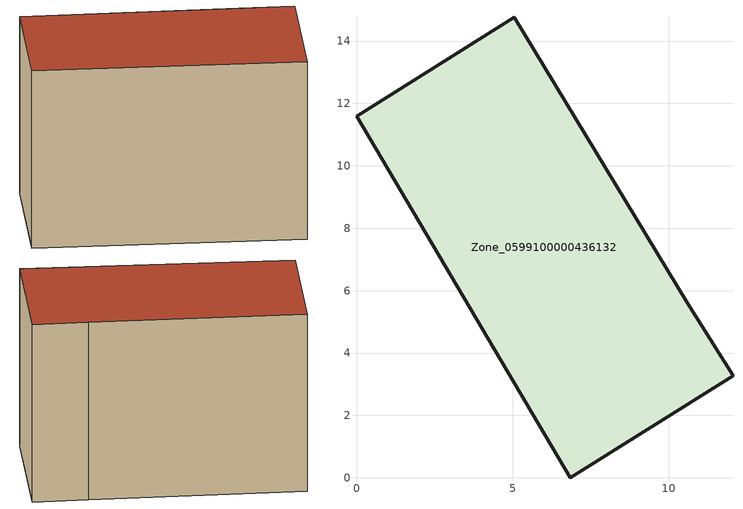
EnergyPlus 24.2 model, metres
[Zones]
Zone_0599100000436132
 floor ground (C_G): 0,11.59 5.05,14.77 10.6,5.61 12.06,3.28 6.84,0 z0
 wall outside (C_F): 5.05,14.77 0,11.59 6.84,0 12.06,3.28 10.6,5.61 5.05,14.77 z0:9.64
 roof outside (C_R): 0,11.59 6.84,0 12.06,3.28 10.6,5.61 5.05,14.77 z9.64
[BUILDING]
Pand.0599100000436132: North Axis=0; Terrain=City; Loads Convergence Tolerance Value=0.04; Temperature Convergence Tolerance Value=0.4; Solar Distribution=FullExterior; Maximum Number of Warmup Days=25; Minimum Number of Warmup Days=1
[Site:Location]
Rotterdam.The.Hague.AP_ZH_NLD Design_Conditions: Latitude=51.96; Longitude=4.45; Time Zone=1; Elevation=-4.5
[SITE:GROUNDTEMPERATURE:BUILDINGSURFACE]
18, 18, 18, 18, 18, 18, 18, 18, 18, 18, 18, 18
[MATERIAL] Thermal Absorptance=0.9; Solar Absorptance=0.7; Visible Absorptance=0.7
Name | Roughness | Thickness | Conductivity | Density | Specific Heat
G.TI.2006-2014 | MediumSmooth | 0.15 | 0.06 | 540 | 1210
F.TI.2006-2014 | Rough | 0.3 | 0.12 | 1920 | 840
R.TI.2006-2014 | MediumRough | 0.2 | 0.08 | 1500 | 1000
[CONSTRUCTION]
C_G: G.TI.2006-2014
C_F: F.TI.2006-2014
C_R: R.TI.2006-2014
[ZONE]
Zone_0599100000436132: Type=1; Multiplier=1; Ceiling Height=Autocalculate; Volume=Autocalculate; Floor Area=autocalculate; Part of Total Floor Area=Yes
[ZONEINFILTRATION:DESIGNFLOWRATE]
Infil_Zone_0599100000436132: Zone or ZoneList or Space or SpaceList=Zone_0599100000436132; Schedule=AlwaysOn; Design Flow Rate Calculation Method=Flow/Area; Flow Rate per Floor Area=0.0015; Constant Term Coefficient=1; Temperature Term Coefficient=0; Velocity Term Coefficient=0; Velocity Squared Term Coefficient=0
[HVACTEMPLATE:ZONE:IDEALLOADSAIRSYSTEM]
Zone_0599100000436132: Maximum Heating Supply Air Temperature=50; Minimum Cooling Supply Air Temperature=13; Maximum Heating Supply Air Humidity Ratio=0.0156; Minimum Cooling Supply Air Humidity Ratio=0.0077; Heating Limit=NoLimit; Cooling Limit=NoLimit; Dehumidification Control Type=ConstantSensibleHeatRatio; Cooling Sensible Heat Ratio=0.7; Dehumidification Setpoint=60; Humidification Control Type=None; Humidification Setpoint=30; Outdoor Air Method=None; Outdoor Air Flow Rate per Person=0.00944; Outdoor Air Flow Rate per Zone Floor Area=0; Outdoor Air Flow Rate per Zone=0; Demand Controlled Ventilation Type=None; Outdoor Air Economizer Type=NoEconomizer; Heat Recovery Type=None; Sensible Heat Recovery Effectiveness=0.7; Latent Heat Recovery Effectiveness=0.65
[ZONECONTROL:THERMOSTAT]
ThermostatControl_Zone_0599100000436132: Zone or ZoneList=Zone_0599100000436132; Control Type Schedule=DualSetpointControlType; Control 1=Thermostat_Zone_0599100000436132; Temperature Difference Between Cutout And Setpoint=0
[THERMOSTATSETPOINT:DUALSETPOINT]
Thermostat_Zone_0599100000436132: Heating Setpoint Temperature Schedule=HeatingSetpoint_Zone_0599100000436132; Cooling Setpoint Temperature Schedule=CoolingSetpoint_Zone_0599100000436132
[SCHEDULE:COMPACT]
HeatingSetpoint_Zone_0599100000436132: Through: 12/31, For: AllDays, Until: 24:00, 21
CoolingSetpoint_Zone_0599100000436132: Through: 12/31, For: AllDays, Until: 24:00, 24
DualSetpointControlType: Through: 12/31, For: AllDays, Until: 24:00, 4
AlwaysOn: Through: 12/31, For: AllDays, Until: 24:00, 1
